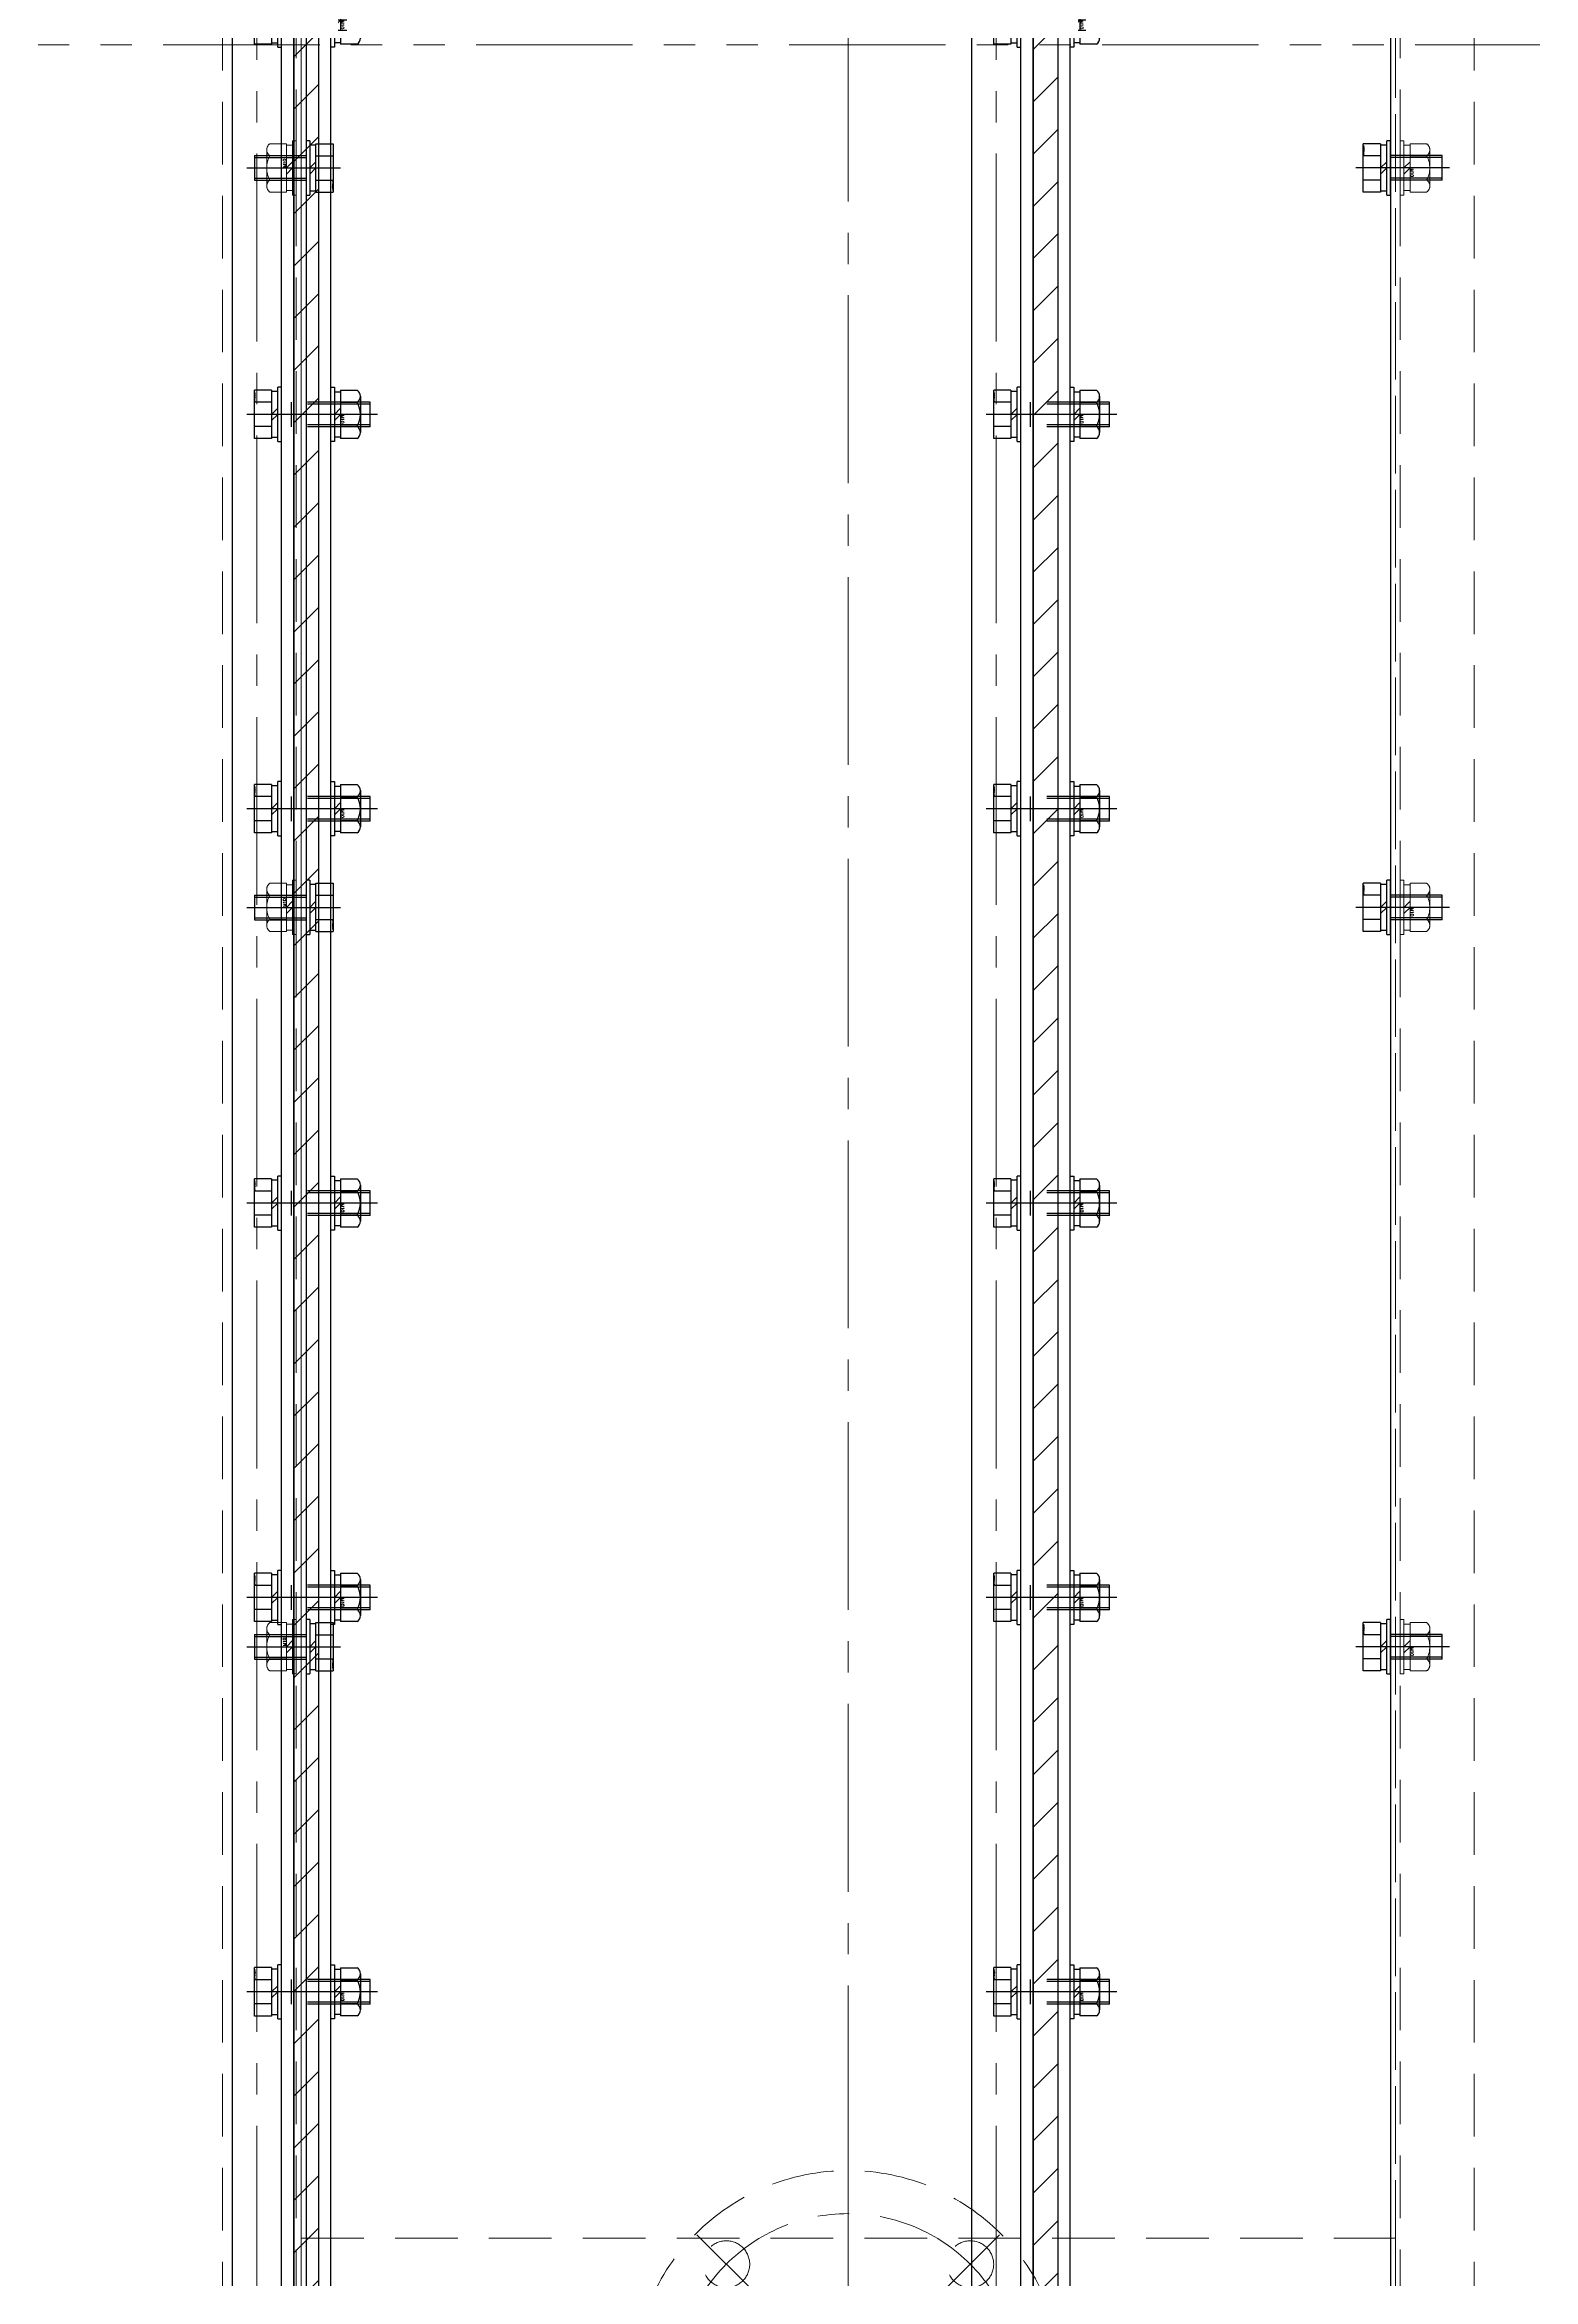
# Model space of a CAD drawing. Header units: millimetres. Extents: x -8731 to 85711, y -14522 to 31379.
# Drawn here: x 10805 to 11409, y 18261 to 19167 of the extents above; entities that cross this region are included whole.
import ezdxf

# ---------------------------------------------------------------- set-up
doc = ezdxf.new("R2010")
doc.units = ezdxf.units.MM
doc.header["$LTSCALE"] = 4
for name, pattern in [('CENTER2', [28.575, 19.05, -3.175, 3.175, -3.175]), ('HIDDEN', [9.525, 6.35, -3.175]), ('PHANTOM2', [31.75, 15.875, -3.175, 3.175, -3.175, 3.175, -3.175])]:
    doc.linetypes.add(name, pattern=pattern)
for name, color, linetype, lineweight in [('04_HIDDEN', 2, 'HIDDEN', 13), ('05_CENTER', 4, 'CENTER2', 13), ('06_PHANTOM', 2, 'PHANTOM2', 13)]:
    doc.layers.add(name, color=color, linetype=linetype, lineweight=lineweight)
doc.layers.add('10_DRAFT', color=8, linetype='Continuous', lineweight=0, plot=False)
doc.styles.add('KSS_TXT', font='txt.shx', dxfattribs={"bigfont": 'extfont2.shx'})
doc.styles.add('KSS_TXT_L', font='txt.shx', dxfattribs={"height": 9, "bigfont": 'extfont2.shx'})

# ---------------------------------------------------------------- blocks, each defined once
blk = doc.blocks.new('A$C53D772FE_1_1_1')
at = {"color": 0}
blk.add_line((1030, 998), (1030, -998), dxfattribs=at)
at = {"layer": '04_HIDDEN'}
blk.add_line((1028, 998), (1028, -998), dxfattribs=at)
at = {"layer": '05_CENTER'}
for p, q in [((1020.4, 900), (1037.75, 900)), ((1020.4, 600), (1037.75, 600)), ((1020.4, 300), (1037.75, 300))]:
    blk.add_line(p, q, dxfattribs=at)
blk = doc.blocks.new('A$C3E9660DC_1_1_1')
at = {"color": 0}
for p, q in [((-222, -1030), (-222, 1030)), ((222, 1030), (222, -1030)), ((-254, 1003), (-254, -1003)), ((254, 1003), (254, -1003))]:
    blk.add_line(p, q, dxfattribs=at)
at = {"color": 3}
blk.add_lwpolyline([(-222, 60), (222, 60), (222, -60), (-222, -60)], close=True, dxfattribs=at)
at = {"layer": '04_HIDDEN'}
for p, q in [((-224, 1008), (-224, -1008)), ((224, 1008), (224, -1008))]:
    blk.add_line(p, q, dxfattribs=at)
for centre, radius in [((0, 0), 87.5), ((-49.5, 49.5), 9.5), ((49.5, 49.5), 9.5)]:
    blk.add_circle(centre, radius, dxfattribs=at)
at = {"layer": '05_CENTER'}
for p, q in [((0, -1056.68), (0, 1056.68)), ((-214.34, 900), (-231.69, 900)), ((214.34, 900), (231.69, 900)), ((-214.34, 600), (-231.69, 600)), ((214.34, 600), (231.69, 600)), ((-214.34, 300), (-231.69, 300)), ((214.34, 300), (231.69, 300)), ((0, -97.18), (0, 97.18)), ((-37.57, 37.57), (-61.42, 61.42)), ((37.57, 37.57), (61.42, 61.42))]:
    blk.add_line(p, q, dxfattribs=at)
blk.add_circle((0, 0), 70, dxfattribs=at)
blk = doc.blocks.new('A$C7AFA21F4_1_1_1')
at = {"color": 0}
for p, q in [((-9.81, 11), (9.81, 11)), ((-9.81, 4), (-9.81, 11)), ((-4.91, 4), (-4.91, 11)), ((4.91, 4), (4.91, 11)), ((9.81, 4), (9.81, 11)), ((-11, 1.5), (11, 1.5)), ((-11, 1.5), (-11, 0)), ((-11, 0), (11, 0)), ((9.81, 4), (-9.81, 4)), ((-9.25, 4), (-9.25, 1.5)), ((0, 1.5), (-2.5, 4)), ((0, 4), (2.5, 1.5)), ((9.25, 1.5), (9.25, 4)), ((11, 0), (11, 1.5))]:
    blk.add_line(p, q, dxfattribs=at)
at = {"color": 0, "linetype": 'CENTER2'}
blk.add_line((0, -24), (0, 14), dxfattribs=at)
at = {"color": 0, "linetype": 'HIDDEN'}
for p, q in [((-5, -21), (-5, 0)), ((-4.19, -21), (-4.19, 0)), ((4.19, -21), (4.19, 0)), ((5, -21), (5, 0)), ((-5, -21), (5, -21))]:
    blk.add_line(p, q, dxfattribs=at)
at = {"layer": '10_DRAFT', "style": 'KSS_TXT_L'}
blk.add_text('BT-M10x25L,SW,PW', height=0.3, dxfattribs=at).set_placement((5.1, 10.66))
blk = doc.blocks.new('M10Nza_1_1_1')
at = {"color": 0}
for p, q in [((-9.8, 4), (-9.8, 10.69)), ((-7.35, 12), (7.35, 12)), ((-4.9, 4), (-4.9, 10.69)), ((4.9, 10.69), (4.9, 4)), ((9.8, 10.69), (9.8, 4)), ((-9.8, 4), (9.8, 4)), ((-9.2, 1.5), (-9.2, 4)), ((0, 1.5), (-2.5, 4)), ((0, 4), (2.5, 1.5)), ((9.2, 4), (9.2, 1.5))]:
    blk.add_line(p, q, dxfattribs=at)
at = {"color": 0, "linetype": 'CENTER2'}
blk.add_line((0, 12), (0, 0), dxfattribs=at)
at = {"color": 0}
blk.add_lwpolyline([(-11, 1.5), (11, 1.5), (11, 0), (-11, 0)], close=True, dxfattribs=at)
for centre, radius, start, end in [((-7.35, 9.06), 2.94, 33.626, 146.374), ((0, 2.2), 9.8, 60, 120), ((7.35, 9.06), 2.94, 33.626, 146.374)]:
    blk.add_arc(centre, radius, start, end, dxfattribs=at)
at = {"layer": '10_DRAFT', "style": 'KSS_TXT'}
blk.add_text('M10', height=1.25, dxfattribs=at).set_placement((0.26, 4.12))
blk = doc.blocks.new('A$C020300C3_1')
blk.add_blockref('A$C53D772FE_1_1_1', (-1250, 0))
at = {"xscale": -1}
blk.add_blockref('A$C53D772FE_1_1_1', (1250, 0), dxfattribs=at)
for p, rotation in [((-220, 900), 270), ((220, 900), 90), ((-220, 600), 270), ((220, 600), 90), ((-220, 300), 270), ((220, 300), 90)]:
    blk.add_blockref('A$C7AFA21F4_1_1_1', p, dxfattribs=dict(rotation=rotation))
at = {"layer": '04_HIDDEN'}
blk.add_blockref('A$C3E9660DC_1_1_1', (0, 0), dxfattribs=at)
for p, rotation in [((-224, 900), 90), ((224, 900), 270), ((-224, 600), 90), ((224, 600), 270), ((-224, 300), 90), ((224, 300), 270)]:
    blk.add_blockref('M10Nza_1_1_1', p, dxfattribs=dict(at, rotation=rotation))
blk = doc.blocks.new('A$C566E2A1C_1_1')
h = blk.add_hatch()
h.set_pattern_fill('_USER', color=3, scale=15, angle=135, pattern_type=0)
h.set_pattern_definition([(135, (-7933.037, 6558.574), (-10.606602, -10.606602), [])])
h.paths.add_polyline_path([(980, -10), (980, 0), (-920, 0), (-920, -10)])
h.paths.add_polyline_path([(-920, -10), (-920, 0), (-950, 0), (-950, -10)])
h.paths.add_polyline_path([(-950, -10), (-950, 0), (-980, 0), (-980, -10)])
at = {"color": 0}
blk.add_lwpolyline([(980, 0), (980, -10), (-980, -10), (-980, 0)], close=True, dxfattribs=at)
at = {"layer": '05_CENTER'}
for p, q in [((160, 3.94), (160, -13.51)), ((320, 3.94), (320, -13.51)), ((480, 3.94), (480, -13.51)), ((640, 3.94), (640, -13.51)), ((800, 3.94), (800, -13.51))]:
    blk.add_line(p, q, dxfattribs=at)
blk = doc.blocks.new('A$C6BE42790_1_1')
at = {"color": 0}
for points in [[(-1001.5, -10), (1001.5, -10), (1003, -8.5), (1003, 8.5), (1001.5, 10), (-1001.5, 10), (-1003, 8.5), (-1003, -8.5)], [(-980, -10), (980, -10), (980, -15), (-980, -15)]]:
    blk.add_lwpolyline(points, close=True, dxfattribs=at)
at = {"layer": '05_CENTER'}
for p, q in [((1020.09, 0), (-1020.09, 0)), ((160, -20.81), (160, -4.2)), ((320, -20.81), (320, -4.2)), ((480, -20.81), (480, -4.2)), ((640, -20.81), (640, -4.2)), ((800, -20.81), (800, -4.2))]:
    blk.add_line(p, q, dxfattribs=at)
blk = doc.blocks.new('A$C2CEA7AC3_1_1')
at = {"color": 0}
blk.add_lwpolyline([(-980, 0), (-980, -5), (980, -5), (980, 0)], close=True, dxfattribs=at)
at = {"layer": '05_CENTER'}
for p, q in [((160, -11.8), (160, 6.71)), ((320, -11.8), (320, 6.71)), ((480, -11.8), (480, 6.71)), ((640, -11.8), (640, 6.71)), ((800, -11.8), (800, 6.71))]:
    blk.add_line(p, q, dxfattribs=at)
blk = doc.blocks.new('A$C3D81658F_1_1_1')
at = {"color": 0}
for p, q in [((-9.81, 11), (9.81, 11)), ((-9.81, 4), (-9.81, 11)), ((-4.91, 4), (-4.91, 11)), ((4.91, 4), (4.91, 11)), ((9.81, 4), (9.81, 11)), ((-11, 1.5), (11, 1.5)), ((-11, 1.5), (-11, 0)), ((-11, 0), (11, 0)), ((9.81, 4), (-9.81, 4)), ((-9.25, 4), (-9.25, 1.5)), ((0, 1.5), (-2.5, 4)), ((0, 4), (2.5, 1.5)), ((9.25, 1.5), (9.25, 4)), ((11, 0), (11, 1.5))]:
    blk.add_line(p, q, dxfattribs=at)
at = {"color": 0, "linetype": 'CENTER2'}
blk.add_line((0, -39), (0, 14), dxfattribs=at)
at = {"color": 0, "linetype": 'HIDDEN'}
for p, q in [((-5, -36), (-5, 0)), ((5, -36), (5, 0)), ((-5, -4), (5, -4)), ((-4.19, -36), (-4.19, -4)), ((4.19, -36), (4.19, -4)), ((-5, -36), (5, -36))]:
    blk.add_line(p, q, dxfattribs=at)
at = {"layer": '10_DRAFT', "style": 'KSS_TXT_L'}
blk.add_text('BT-M10x40L,SW,PW', height=0.3, dxfattribs=at).set_placement((5.14, 10.66))
blk = doc.blocks.new('A$C3E2D5E31_1_1')
for name, p in [('A$C6BE42790_1_1', (0, 0)), ('A$C3D81658F_1_1_1', (160, -10)), ('A$C3D81658F_1_1_1', (320, -10)), ('A$C3D81658F_1_1_1', (480, -10)), ('A$C3D81658F_1_1_1', (640, -10)), ('A$C3D81658F_1_1_1', (800, -10)), ('A$C3D81658F_1_1_1', (960, -10)), ('A$C2CEA7AC3_1_1', (0, -25))]:
    blk.add_blockref(name, p)
at = {"color": 3}
blk.add_blockref('A$C566E2A1C_1_1', (0, -15), dxfattribs=at)
at = {"rotation": 180}
for p in [(160, -30), (320, -30), (480, -30), (640, -30), (800, -30), (960, -30)]:
    blk.add_blockref('M10Nza_1_1_1', p, dxfattribs=at)
blk = doc.blocks.new('A$C196B25A9_1_1')
blk.add_blockref('A$C3E2D5E31_1_1', (1050, -25))

msp = doc.modelspace()

# ---------------------------------------------------------------- linework, layer by layer
at = {"layer": '06_PHANTOM', "color": 6}
msp.add_lwpolyline([(10091.18607, 19167.47541), (12311.18607, 19167.47541), (12311.18607, 17267.47541), (10091.18607, 17267.47541)], close=True, dxfattribs=at)

# ---------------------------------------------------------------- block references
msp.add_blockref('A$C020300C3_1', (11131.18607, 18217.47541))
at = {"rotation": 90}
for p in [(10866.18607, 17167.47541), (11166.18607, 17167.47541)]:
    msp.add_blockref('A$C196B25A9_1_1', p, dxfattribs=at)

doc.saveas('drawing.dxf')
